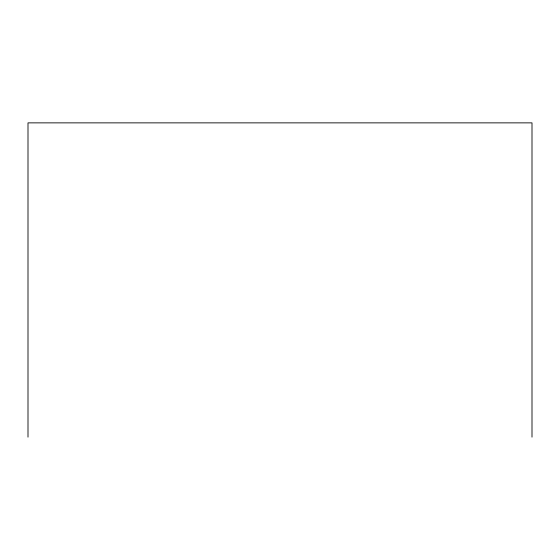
<?xml version="1.0" encoding="UTF-8"?>
<svg xmlns="http://www.w3.org/2000/svg" width="560" height="560" viewBox="0 0 560 560"><rect width="100%" height="100%" fill="white"/><g stroke="black" fill="none" stroke-linecap="round" stroke-linejoin="round"><path stroke-width="0.84" d="M532 437.129L532 122.871L28 122.871L28 437.129"/></g></svg>
